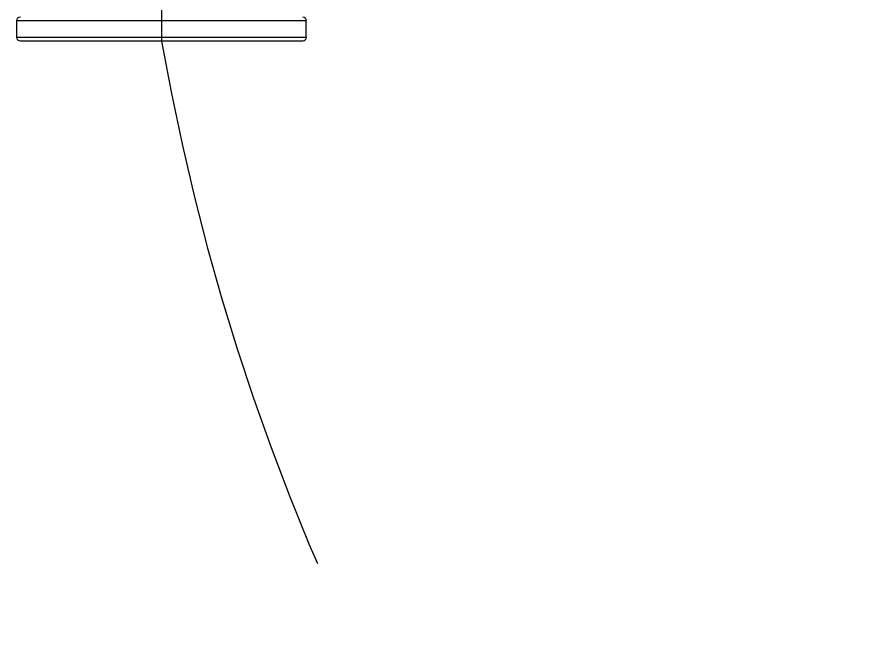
# Model space of a CAD drawing. Header units: millimetres. Extents: x 4900 to 5740, y 840 to 1434.
# Drawn here: x 5257.37 to 5282.04, y 941.64 to 959.83 of the extents above; entities that cross this region are included whole.
import ezdxf

# ---------------------------------------------------------------- set-up
doc = ezdxf.new("R2010")
doc.units = ezdxf.units.MM
doc.linetypes.add('CENTERX2', pattern=[101.6, 63.5, -12.7, 12.7, -12.7])
doc.layers.add('CENTER', color=1, linetype='CENTERX2')

msp = doc.modelspace()

# ---------------------------------------------------------------- linework, layer by layer
at = {"extrusion": (-1, 2.22045e-16, 2.96604e-13)}
for p, q in [((5257.373, 959.731), (5265.773, 959.731)), ((5257.373, 959.231), (5257.373, 959.731)), ((5265.773, 959.231), (5265.773, 959.731)), ((5265.773, 959.231), (5257.373, 959.231)), ((5265.673, 959.131), (5257.473, 959.131))]:
    msp.add_line(p, q, dxfattribs=at)
at = {"extrusion": (-1.00974e-28, 2.22045e-16, -1)}
for centre, start, end in [((-5257.473, 959.731), 0, 90), ((-5265.673, 959.231), 180, 270)]:
    msp.add_arc(centre, 0.1, start, end, dxfattribs=at)
at = {"extrusion": (-5.04871e-29, 2.22045e-16, -1)}
for centre, start, end in [((-5265.673, 959.731), 90, 180), ((-5257.473, 959.231), 270, 0)]:
    msp.add_arc(centre, 0.1, start, end, dxfattribs=at)
at = {"layer": 'CENTER', "ltscale": 0.25}
msp.add_line((5261.573, 1075.631), (5261.573, 959.131), dxfattribs=at)
msp.add_arc((5328.863, 970.972), 68.324, 189.98029, 350.01971, dxfattribs=at)

doc.saveas('drawing.dxf')
